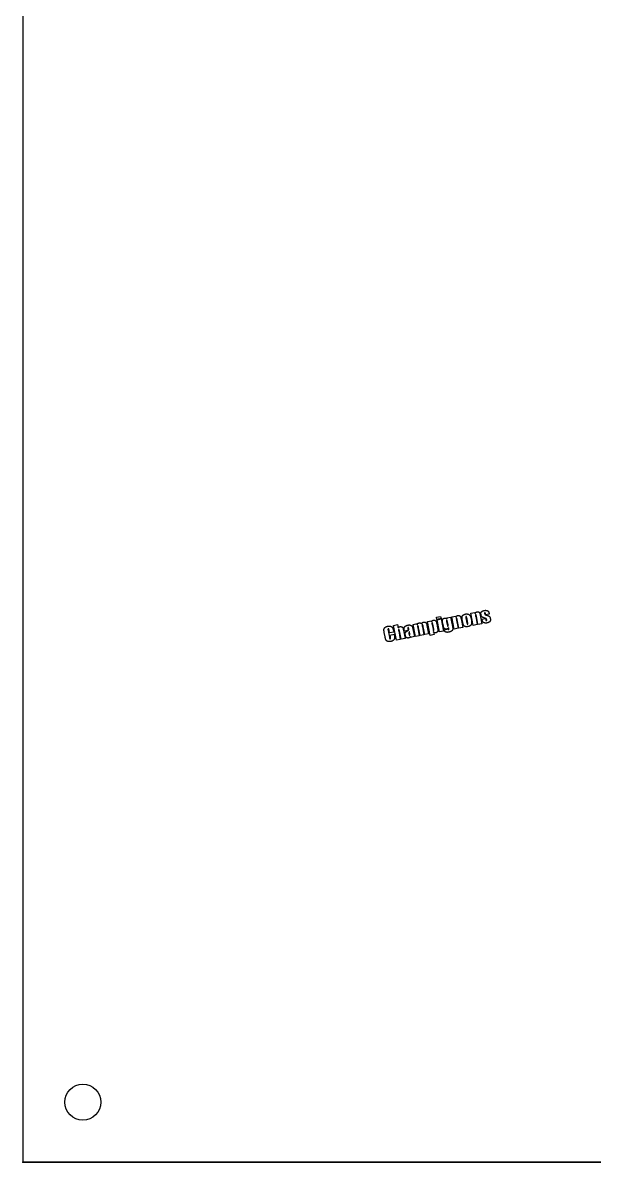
# Model space of a CAD drawing. Header units: millimetres. Extents: x 0 to 397, y 0 to 380.
# Drawn here: x 0 to 95.2, y 0 to 190 of the extents above; entities that cross this region are included whole.
import ezdxf

# ---------------------------------------------------------------- set-up
doc = ezdxf.new("R2010")
doc.units = ezdxf.units.MM
doc.layers.get('0').update_dxf_attribs({"linetype": 'CONTINUOUS'})

msp = doc.modelspace()

# ---------------------------------------------------------------- linework, layer by layer
for p, q in [((0, 380), (0, 0)), ((74.67, 91.54), (75.34, 91.67)), ((75.06, 89.52), (74.67, 91.54)), ((75.34, 91.67), (75.37, 91.49)), ((76.23, 91.2), (76.5, 89.8)), ((77.11, 91.3), (77.09, 91.44)), ((77.71, 91.41), (77.11, 91.3)), ((77.68, 91.56), (77.71, 91.41)), ((61.77, 89.52), (62.43, 89.64)), ((62.24, 87.06), (61.77, 89.52)), ((62.43, 89.64), (62.53, 89.1)), ((65.03, 89.69), (65.69, 89.82)), ((65.42, 87.67), (65.03, 89.69)), ((65.69, 89.82), (65.71, 89.63)), ((67.34, 89.52), (67.61, 88.09)), ((67.42, 90.15), (68.09, 90.28)), ((67.86, 87.85), (67.42, 90.15)), ((68.09, 90.28), (68.11, 90.1)), ((68.19, 89.68), (68.35, 88.86)), ((68.47, 88.86), (68.31, 89.7)), ((68.96, 89.85), (69.12, 89.03)), ((70.09, 89.38), (69.95, 90.1)), ((70.62, 90.19), (70.75, 89.53)), ((70.68, 90.78), (71.29, 90.89)), ((70.68, 90.62), (70.68, 90.78)), ((70.85, 89.61), (70.73, 90.22)), ((71.29, 90.89), (71.59, 89.35)), ((71.48, 90.93), (72.15, 91.06)), ((71.86, 88.91), (71.48, 90.93)), ((72.15, 91.06), (72.17, 90.88)), ((72.26, 90.39), (72.52, 89.03)), ((72.64, 89.06), (72.38, 90.45)), ((73.03, 90.59), (73.3, 89.18)), ((73.32, 89.97), (73.22, 90.47)), ((73.84, 90.79), (74.01, 89.9)), ((74.13, 89.91), (73.96, 90.81)), ((74.65, 90.79), (74.74, 90.31)), ((75.72, 89.65), (75.06, 89.52)), ((75.46, 91), (75.72, 89.65)), ((75.84, 89.67), (75.58, 91.06)), ((76.5, 89.8), (75.84, 89.67)), ((76.51, 90.57), (77.1, 90.69)), ((76.53, 90.45), (76.51, 90.57)), ((77.1, 90.69), (77.13, 90.53)), ((60.36, 87.61), (60.23, 88.31)), ((60.87, 88.64), (61.09, 87.53)), ((61.12, 88.25), (61.03, 88.69)), ((61.8, 88.38), (61.12, 88.25)), ((61.18, 87.91), (61.87, 88.05)), ((61.25, 87.58), (61.18, 87.91)), ((61.75, 88.64), (61.8, 88.38)), ((61.87, 88.05), (61.89, 87.92)), ((62.63, 88.62), (62.9, 87.19)), ((63.03, 87.21), (62.75, 88.62)), ((63.42, 88.72), (63.69, 87.34)), ((63.61, 88.57), (63.57, 88.73)), ((64.23, 88.69), (63.61, 88.57)), ((63.75, 87.83), (63.72, 87.99)), ((64.18, 88.92), (64.23, 88.69)), ((64.48, 88.07), (64.41, 88.44)), ((64.6, 87.51), (64.57, 87.69)), ((65.25, 87.64), (64.6, 87.51)), ((65.05, 88.65), (65.25, 87.64)), ((66.06, 87.79), (65.42, 87.67)), ((65.8, 89.19), (66.06, 87.79)), ((66.2, 87.82), (65.95, 89.1)), ((66.84, 87.94), (66.2, 87.82)), ((66.59, 89.25), (66.84, 87.94)), ((66.97, 87.97), (66.72, 89.28)), ((67.61, 88.09), (66.97, 87.97)), ((68.52, 87.97), (67.86, 87.85)), ((68.43, 88.42), (68.52, 87.97)), ((70.2, 88.79), (70.85, 88.92)), ((70.98, 88.99), (70.96, 89.11)), ((72.52, 89.03), (71.86, 88.91)), ((73.3, 89.18), (72.64, 89.06)), ((62.9, 87.19), (62.24, 87.06)), ((63.69, 87.34), (63.03, 87.21)), ((397.26, 0), (0, 0)), ((0, 0), (397.26, 0))]:
    msp.add_line(p, q)
for points in [[(0, 0), (397.26, 0), (397.26, 380), (0, 380)], [(69.62, 91.02), (69.69, 90.65), (69.01, 90.52), (68.94, 90.89)], [(69.7, 90.59), (70.09, 88.57), (69.41, 88.44), (69.02, 90.46)]]:
    msp.add_lwpolyline(points, close=True)
msp.add_circle((10, 10), 3)
for points in [[(73.2, 90.93), (73.23, 91.1), (73.37, 91.23)], [(73.37, 91.23), (73.52, 91.36), (73.76, 91.41)], [(73.76, 91.41), (73.97, 91.45), (74.13, 91.41)], [(74.13, 91.41), (74.3, 91.38), (74.4, 91.29)], [(74.4, 91.29), (74.5, 91.21), (74.55, 91.11)], [(75.37, 91.49), (75.36, 91.59), (75.45, 91.67)], [(75.43, 91.26), (75.42, 91.22), (75.46, 91)], [(75.47, 91.31), (75.43, 91.3), (75.43, 91.26)], [(75.45, 91.67), (75.54, 91.75), (75.67, 91.77)], [(75.52, 91.29), (75.51, 91.32), (75.47, 91.31)], [(75.58, 91.06), (75.54, 91.26), (75.52, 91.29)], [(75.67, 91.77), (75.84, 91.8), (75.96, 91.75)], [(75.96, 91.75), (76.08, 91.69), (76.13, 91.57)], [(76.13, 91.57), (76.18, 91.46), (76.23, 91.2)], [(76.36, 91.27), (76.31, 91.51), (76.35, 91.65)], [(76.35, 91.65), (76.4, 91.78), (76.54, 91.87)], [(76.48, 90.98), (76.39, 91.1), (76.36, 91.27)], [(76.54, 91.87), (76.69, 91.97), (76.89, 92.01)], [(76.89, 92.01), (77.09, 92.04), (77.24, 92.02)], [(76.99, 91.6), (76.96, 91.6), (76.94, 91.57)], [(76.94, 91.57), (76.93, 91.54), (76.94, 91.49)], [(76.94, 91.49), (76.96, 91.4), (76.98, 91.37)], [(76.98, 91.37), (76.99, 91.33), (77.06, 91.3)], [(77.05, 91.59), (77.03, 91.61), (76.99, 91.6)], [(77.09, 91.44), (77.06, 91.57), (77.05, 91.59)], [(77.06, 91.3), (77.13, 91.26), (77.34, 91.2)], [(77.24, 92.02), (77.4, 92), (77.49, 91.92)], [(77.34, 91.2), (77.63, 91.12), (77.74, 91.02)], [(77.49, 91.92), (77.59, 91.85), (77.62, 91.78)], [(77.62, 91.78), (77.65, 91.71), (77.68, 91.56)], [(60.45, 89.24), (60.6, 89.34), (60.8, 89.38)], [(60.8, 89.38), (61.09, 89.44), (61.3, 89.36)], [(61.3, 89.36), (61.51, 89.29), (61.6, 89.13)], [(62.64, 89.23), (62.73, 89.29), (62.83, 89.31)], [(62.83, 89.31), (63, 89.34), (63.13, 89.28)], [(63.56, 89.11), (63.59, 89.25), (63.74, 89.38)], [(63.74, 89.38), (63.88, 89.51), (64.15, 89.56)], [(64.15, 89.56), (64.46, 89.62), (64.64, 89.54)], [(64.64, 89.54), (64.83, 89.46), (64.89, 89.3)], [(65.71, 89.63), (65.71, 89.74), (65.8, 89.82)], [(65.78, 89.43), (65.76, 89.4), (65.76, 89.37)], [(65.76, 89.37), (65.77, 89.33), (65.8, 89.19)], [(65.82, 89.46), (65.79, 89.45), (65.78, 89.43)], [(65.8, 89.82), (65.89, 89.9), (66.02, 89.92)], [(65.88, 89.42), (65.86, 89.47), (65.82, 89.46)], [(65.95, 89.1), (65.9, 89.38), (65.88, 89.42)], [(66.02, 89.92), (66.28, 89.97), (66.44, 89.77)], [(66.44, 89.77), (66.48, 89.89), (66.57, 89.96)], [(66.59, 89.61), (66.55, 89.6), (66.54, 89.55)], [(66.54, 89.55), (66.54, 89.5), (66.59, 89.25)], [(66.57, 89.96), (66.66, 90.04), (66.78, 90.07)], [(66.65, 89.57), (66.63, 89.61), (66.59, 89.61)], [(66.72, 89.28), (66.67, 89.53), (66.65, 89.57)], [(66.78, 90.07), (66.94, 90.1), (67.07, 90.04)], [(67.07, 90.04), (67.19, 89.98), (67.24, 89.87)], [(67.24, 89.87), (67.29, 89.76), (67.34, 89.52)], [(68.11, 90.1), (68.12, 90.21), (68.21, 90.28)], [(68.21, 89.92), (68.17, 89.91), (68.17, 89.88)], [(68.17, 89.88), (68.16, 89.84), (68.19, 89.68)], [(68.21, 90.28), (68.3, 90.36), (68.42, 90.38)], [(68.26, 89.9), (68.25, 89.93), (68.21, 89.92)], [(68.31, 89.7), (68.28, 89.88), (68.26, 89.9)], [(68.42, 90.38), (68.57, 90.41), (68.7, 90.35)], [(68.7, 90.35), (68.82, 90.29), (68.87, 90.19)], [(68.87, 90.19), (68.92, 90.09), (68.96, 89.85)], [(69.95, 90.1), (69.9, 90.39), (69.98, 90.54)], [(69.98, 90.54), (70.06, 90.7), (70.28, 90.74)], [(70.19, 89.08), (70.13, 89.18), (70.09, 89.38)], [(70.28, 90.74), (70.4, 90.76), (70.51, 90.73)], [(70.51, 90.73), (70.62, 90.7), (70.68, 90.62)], [(70.61, 90.35), (70.6, 90.31), (70.62, 90.19)], [(70.65, 90.39), (70.62, 90.38), (70.61, 90.35)], [(70.69, 90.37), (70.68, 90.39), (70.65, 90.39)], [(70.73, 90.22), (70.71, 90.34), (70.69, 90.37)], [(70.75, 89.53), (70.77, 89.41), (70.79, 89.38)], [(70.79, 89.38), (70.8, 89.36), (70.83, 89.36)], [(70.83, 89.36), (70.87, 89.37), (70.88, 89.41)], [(70.88, 89.41), (70.88, 89.44), (70.85, 89.61)], [(71.59, 89.35), (71.65, 89.04), (71.65, 88.95)], [(72.17, 90.88), (72.16, 90.98), (72.25, 91.06)], [(72.27, 90.7), (72.23, 90.69), (72.23, 90.65)], [(72.23, 90.65), (72.22, 90.61), (72.26, 90.39)], [(72.25, 91.06), (72.34, 91.13), (72.47, 91.16)], [(72.32, 90.67), (72.31, 90.7), (72.27, 90.7)], [(72.38, 90.45), (72.34, 90.64), (72.32, 90.67)], [(72.47, 91.16), (72.64, 91.19), (72.76, 91.13)], [(72.76, 91.13), (72.88, 91.07), (72.93, 90.96)], [(72.93, 90.96), (72.98, 90.85), (73.03, 90.59)], [(73.22, 90.47), (73.17, 90.75), (73.2, 90.93)], [(73.43, 89.59), (73.37, 89.72), (73.32, 89.97)], [(73.58, 89.39), (73.48, 89.47), (73.43, 89.59)], [(73.84, 89.29), (73.68, 89.31), (73.58, 89.39)], [(73.86, 91), (73.83, 91), (73.82, 90.97)], [(73.82, 90.97), (73.82, 90.94), (73.84, 90.79)], [(74.19, 89.32), (73.99, 89.28), (73.84, 89.29)], [(73.91, 90.98), (73.9, 91.01), (73.86, 91)], [(73.96, 90.81), (73.93, 90.96), (73.91, 90.98)], [(74.01, 89.9), (74.04, 89.77), (74.06, 89.74)], [(74.06, 89.74), (74.08, 89.72), (74.11, 89.72)], [(74.11, 89.72), (74.14, 89.73), (74.15, 89.76)], [(74.15, 89.76), (74.15, 89.79), (74.13, 89.91)], [(74.51, 89.43), (74.38, 89.35), (74.19, 89.32)], [(74.71, 89.64), (74.64, 89.51), (74.51, 89.43)], [(74.55, 91.11), (74.6, 91), (74.65, 90.79)], [(74.79, 89.91), (74.78, 89.77), (74.71, 89.64)], [(74.74, 90.31), (74.79, 90.04), (74.79, 89.91)], [(76.86, 90.76), (76.56, 90.86), (76.48, 90.98)], [(76.67, 90.08), (76.58, 90.2), (76.53, 90.45)], [(76.94, 89.92), (76.76, 89.96), (76.67, 90.08)], [(77.24, 90.63), (77.2, 90.65), (76.86, 90.76)], [(77.36, 89.92), (77.13, 89.88), (76.94, 89.92)], [(77.13, 90.53), (77.16, 90.38), (77.18, 90.35)], [(77.18, 90.35), (77.2, 90.32), (77.24, 90.32)], [(77.3, 90.47), (77.27, 90.6), (77.24, 90.63)], [(77.24, 90.32), (77.29, 90.33), (77.3, 90.36)], [(77.3, 90.36), (77.31, 90.38), (77.3, 90.47)], [(77.72, 90.06), (77.57, 89.96), (77.36, 89.92)], [(77.9, 90.31), (77.86, 90.16), (77.72, 90.06)], [(77.74, 91.02), (77.85, 90.92), (77.89, 90.69)], [(77.89, 90.69), (77.94, 90.45), (77.9, 90.31)], [(60.17, 88.71), (60.16, 88.85), (60.23, 88.99)], [(60.23, 88.31), (60.18, 88.58), (60.17, 88.71)], [(60.23, 88.99), (60.3, 89.14), (60.45, 89.24)], [(60.52, 87.08), (60.43, 87.26), (60.36, 87.61)], [(60.91, 88.92), (60.85, 88.91), (60.85, 88.86)], [(60.85, 88.86), (60.84, 88.82), (60.87, 88.64)], [(60.98, 88.9), (60.96, 88.93), (60.91, 88.92)], [(61.03, 88.69), (61, 88.87), (60.98, 88.9)], [(61.09, 87.53), (61.12, 87.36), (61.14, 87.32)], [(61.27, 87.35), (61.28, 87.39), (61.25, 87.58)], [(61.6, 89.13), (61.69, 88.98), (61.75, 88.64)], [(61.89, 87.92), (61.96, 87.55), (61.94, 87.37)], [(62.53, 89.1), (62.55, 89.18), (62.64, 89.23)], [(62.61, 88.8), (62.6, 88.76), (62.63, 88.62)], [(62.65, 88.85), (62.61, 88.84), (62.61, 88.8)], [(62.7, 88.82), (62.68, 88.86), (62.65, 88.85)], [(62.75, 88.62), (62.72, 88.79), (62.7, 88.82)], [(63.13, 89.28), (63.27, 89.21), (63.32, 89.11)], [(63.32, 89.11), (63.37, 89), (63.42, 88.72)], [(63.57, 88.73), (63.53, 88.96), (63.56, 89.11)], [(63.72, 87.99), (63.67, 88.23), (63.73, 88.33)], [(63.73, 88.33), (63.79, 88.43), (64.05, 88.59)], [(63.97, 87.45), (63.81, 87.52), (63.75, 87.83)], [(64.29, 87.42), (64.13, 87.38), (63.97, 87.45)], [(64.05, 88.59), (64.31, 88.76), (64.32, 88.79)], [(64.2, 89.15), (64.16, 89.14), (64.16, 89.11)], [(64.16, 89.11), (64.15, 89.09), (64.18, 88.92)], [(64.26, 89.12), (64.23, 89.16), (64.2, 89.15)], [(64.31, 88.94), (64.28, 89.09), (64.26, 89.12)], [(64.5, 87.52), (64.42, 87.44), (64.29, 87.42)], [(64.32, 88.79), (64.33, 88.83), (64.31, 88.94)], [(64.41, 88.44), (64.34, 88.33), (64.33, 88.27)], [(64.33, 88.27), (64.32, 88.2), (64.35, 88.07)], [(64.35, 88.07), (64.38, 87.92), (64.4, 87.89)], [(64.4, 87.89), (64.42, 87.86), (64.45, 87.87)], [(64.45, 87.87), (64.49, 87.88), (64.5, 87.9)], [(64.5, 87.9), (64.51, 87.93), (64.48, 88.07)], [(64.57, 87.69), (64.59, 87.59), (64.5, 87.52)], [(64.89, 89.3), (64.96, 89.14), (65.05, 88.65)], [(68.35, 88.86), (68.38, 88.69), (68.4, 88.66)], [(68.4, 88.66), (68.42, 88.63), (68.46, 88.64)], [(68.59, 88.3), (68.48, 88.33), (68.43, 88.42)], [(68.46, 88.64), (68.49, 88.64), (68.5, 88.67)], [(68.5, 88.67), (68.5, 88.7), (68.47, 88.86)], [(68.82, 88.28), (68.7, 88.26), (68.59, 88.3)], [(69.06, 88.41), (68.97, 88.31), (68.82, 88.28)], [(69.16, 88.63), (69.15, 88.5), (69.06, 88.41)], [(69.12, 89.03), (69.18, 88.76), (69.16, 88.63)], [(70.38, 88.92), (70.25, 88.97), (70.19, 89.08)], [(70.48, 88.39), (70.27, 88.46), (70.2, 88.79)], [(70.68, 88.91), (70.51, 88.88), (70.38, 88.92)], [(70.97, 88.38), (70.68, 88.33), (70.48, 88.39)], [(70.86, 88.98), (70.78, 88.93), (70.68, 88.91)], [(70.85, 88.92), (70.87, 88.79), (70.93, 88.8)], [(70.96, 89.11), (70.94, 89.04), (70.86, 88.98)], [(70.93, 88.8), (70.98, 88.81), (70.99, 88.84)], [(71.36, 88.51), (71.21, 88.43), (70.97, 88.38)], [(70.99, 88.84), (71, 88.87), (70.98, 88.99)], [(71.58, 88.72), (71.51, 88.6), (71.36, 88.51)], [(71.65, 88.95), (71.65, 88.85), (71.58, 88.72)], [(60.83, 86.84), (60.62, 86.91), (60.52, 87.08)], [(61.31, 86.83), (61.03, 86.78), (60.83, 86.84)], [(61.14, 87.32), (61.17, 87.29), (61.22, 87.29)], [(61.22, 87.29), (61.26, 87.3), (61.27, 87.35)], [(61.75, 87.04), (61.59, 86.88), (61.31, 86.83)], [(61.94, 87.37), (61.92, 87.2), (61.75, 87.04)]]:
    msp.add_open_spline(points, degree=2)
msp.add_point((0, 0))

doc.saveas('drawing.dxf')
